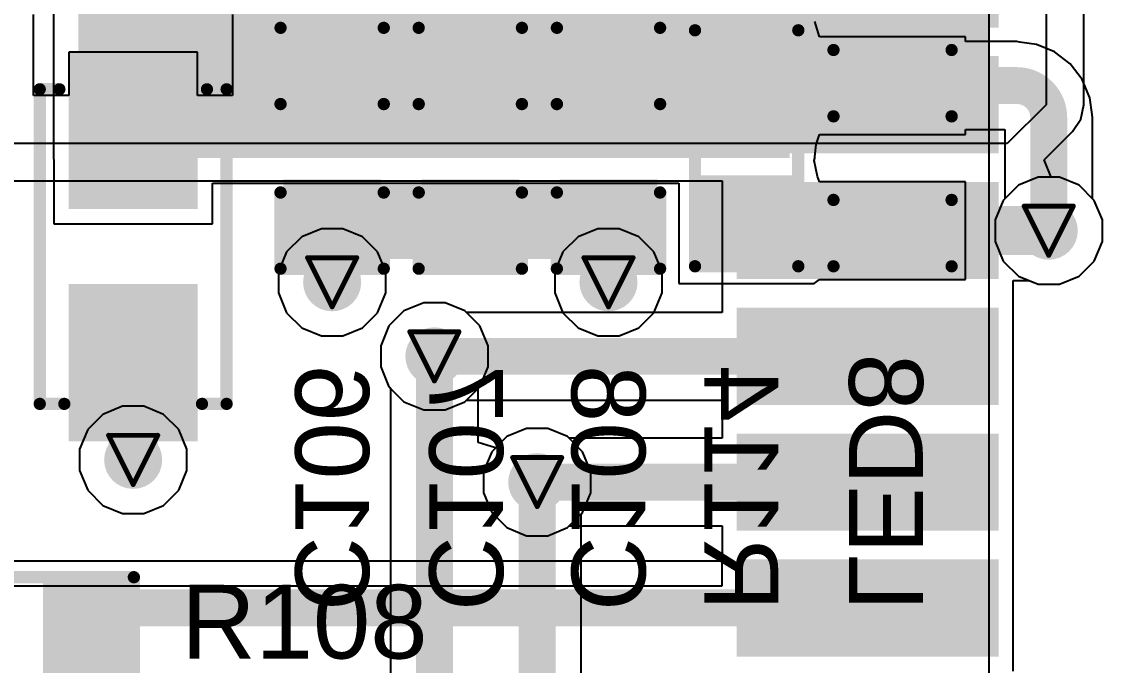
# Model space of a CAD drawing. Header units: inches. Extents: x 0 to 5359, y 0 to 5098.
# Drawn here: x 60.51 to 71.67, y 92.26 to 98.91 of the extents above; entities that cross this region are included whole.
import ezdxf

# ---------------------------------------------------------------- set-up
doc = ezdxf.new("R2010")
doc.units = ezdxf.units.IN
for name, color, linetype in [('Bottom Layer', 5, 'Continuous'), ('Bottom Overlay', 54, 'Continuous'), ('Bottom Paste', 16, 'Continuous'), ('Bottom Solder', 6, 'Continuous'), ('Drill Drawing', 1, 'Continuous'), ('Layer 1', 16, 'Continuous'), ('Layer 2', 76, 'Continuous'), ('Top Layer', 1, 'Continuous'), ('Top Overlay', 2, 'Continuous'), ('Top Paste', 8, 'Continuous'), ('Top Solder', 216, 'Continuous'), ('Via Holes', 16, 'Continuous')]:
    doc.layers.add(name, color=color, linetype=linetype)
doc.styles.add('Arial', font='', dxfattribs={"height": 0.2})
doc.styles.get('Arial').set_extended_font_data('Arial')

# ---------------------------------------------------------------- blocks, each defined once
blk = doc.blocks.new('R___0603_44')
at = {"layer": 'Top Layer'}
for points in [[(-0.381, 0.4445), (-0.381, -0.4445), (-1.143, -0.4445), (-1.143, 0.4445)], [(1.143, 0.4445), (1.143, -0.4445), (0.381, -0.4445), (0.381, 0.4445)]]:
    blk.add_hatch(color=1, dxfattribs=at).paths.add_polyline_path(points)
at = {"layer": 'Top Paste'}
for points in [[(-0.381, 0.4445), (-0.381, -0.4445), (-1.143, -0.4445), (-1.143, 0.4445)], [(1.143, 0.4445), (1.143, -0.4445), (0.381, -0.4445), (0.381, 0.4445)]]:
    blk.add_hatch(color=8, dxfattribs=at).paths.add_polyline_path(points)
at = {"layer": 'Top Solder'}
for points in [[(-0.2794, 0.5461), (-0.2794, -0.5461), (-1.2446, -0.5461), (-1.2446, 0.5461)], [(1.2446, 0.5461), (1.2446, -0.5461), (0.2794, -0.5461), (0.2794, 0.5461)]]:
    blk.add_hatch(color=216, dxfattribs=at).paths.add_polyline_path(points)
at = {"layer": 'Top Overlay'}
for points in [[(1.2192, 0.5334, 0.127, 0.127, 0), (-1.2192, 0.5334, 0.127, 0.127, 0)], [(-1.2192, 0.5334, 0.127, 0.127, 0), (-1.2192, -0.5334, 0.127, 0.127, 0)], [(1.2192, 0.5334, 0.127, 0.127, 0), (1.2192, -0.5334, 0.127, 0.127, 0)], [(1.2192, -0.5334, 0.127, 0.127, 0), (-1.2192, -0.5334, 0.127, 0.127, 0)]]:
    blk.add_lwpolyline(points, format="xyseb", dxfattribs=at)
for points in [[(-1.25095, 0.5334, 0.0635, 0.0635, 1), (-1.18745, 0.5334, 0.0635, 0.0635, 1)], [(-1.25095, 0.5334, 0.0635, 0.0635, 1), (-1.18745, 0.5334, 0.0635, 0.0635, 1)], [(1.18745, 0.5334, 0.0635, 0.0635, 1), (1.25095, 0.5334, 0.0635, 0.0635, 1)], [(1.18745, 0.5334, 0.0635, 0.0635, 1), (1.25095, 0.5334, 0.0635, 0.0635, 1)], [(-1.25095, -0.5334, 0.0635, 0.0635, 1), (-1.18745, -0.5334, 0.0635, 0.0635, 1)], [(-1.25095, -0.5334, 0.0635, 0.0635, 1), (-1.18745, -0.5334, 0.0635, 0.0635, 1)], [(1.18745, -0.5334, 0.0635, 0.0635, 1), (1.25095, -0.5334, 0.0635, 0.0635, 1)], [(1.18745, -0.5334, 0.0635, 0.0635, 1), (1.25095, -0.5334, 0.0635, 0.0635, 1)]]:
    blk.add_lwpolyline(points, format="xyseb", close=True, dxfattribs=at)
blk = doc.blocks.new('EC21EFA_512_STD_54')
at = {"layer": 'Top Layer'}
for points in [[(0.45, 15.5), (1.25, 15.5), (1.25, 13), (0.45, 13)], [(1.75, 15.5), (2.55, 15.5), (2.55, 13), (1.75, 13)], [(3.05, 15.5), (3.85, 15.5), (3.85, 13), (3.05, 13)], [(4.35, 15.5), (5.15, 15.5), (5.15, 13), (4.35, 13)], [(5.65, 15.5), (6.45, 15.5), (6.45, 13), (5.65, 13)]]:
    blk.add_hatch(color=1, dxfattribs=at).paths.add_polyline_path(points)
at = {"layer": 'Top Paste'}
for points in [[(0.45, 15.5), (1.25, 15.5), (1.25, 13), (0.45, 13)], [(1.75, 15.5), (2.55, 15.5), (2.55, 13), (1.75, 13)], [(3.05, 15.5), (3.85, 15.5), (3.85, 13), (3.05, 13)], [(4.35, 15.5), (5.15, 15.5), (5.15, 13), (4.35, 13)], [(5.65, 15.5), (6.45, 15.5), (6.45, 13), (5.65, 13)]]:
    blk.add_hatch(color=8, dxfattribs=at).paths.add_polyline_path(points)
at = {"layer": 'Top Solder'}
for points in [[(0.348, 15.602), (1.352, 15.602), (1.352, 12.898), (0.348, 12.898)], [(1.648, 15.602), (2.652, 15.602), (2.652, 12.898), (1.648, 12.898)], [(2.948, 15.602), (3.952, 15.602), (3.952, 12.898), (2.948, 12.898)], [(4.248, 15.602), (5.252, 15.602), (5.252, 12.898), (4.248, 12.898)], [(5.548, 15.602), (6.552, 15.602), (6.552, 12.898), (5.548, 12.898)], [(6.848, 15.602), (7.852, 15.602), (7.852, 12.898), (6.848, 12.898)]]:
    blk.add_hatch(color=216, dxfattribs=at).paths.add_polyline_path(points)
blk = doc.blocks.new('R___0603_B_90')
at = {"layer": 'Bottom Layer'}
for points in [[(-1.143, -0.4445), (-1.143, 0.4445), (-0.381, 0.4445), (-0.381, -0.4445)], [(0.381, -0.4445), (0.381, 0.4445), (1.143, 0.4445), (1.143, -0.4445)]]:
    blk.add_hatch(color=5, dxfattribs=at).paths.add_polyline_path(points)
at = {"layer": 'Bottom Paste'}
for points in [[(-1.143, -0.4445), (-1.143, 0.4445), (-0.381, 0.4445), (-0.381, -0.4445)], [(0.381, -0.4445), (0.381, 0.4445), (1.143, 0.4445), (1.143, -0.4445)]]:
    blk.add_hatch(color=16, dxfattribs=at).paths.add_polyline_path(points)
at = {"layer": 'Bottom Solder'}
for points in [[(-1.2446, -0.5461), (-1.2446, 0.5461), (-0.2794, 0.5461), (-0.2794, -0.5461)], [(0.2794, -0.5461), (0.2794, 0.5461), (1.2446, 0.5461), (1.2446, -0.5461)]]:
    blk.add_hatch(color=6, dxfattribs=at).paths.add_polyline_path(points)
at = {"layer": 'Bottom Overlay'}
for points in [[(-1.2192, 0.5334, 0.127, 0.127, 0), (1.2192, 0.5334, 0.127, 0.127, 0)], [(-1.2192, 0.5334, 0.127, 0.127, 0), (-1.2192, -0.5334, 0.127, 0.127, 0)], [(1.2192, 0.5334, 0.127, 0.127, 0), (1.2192, -0.5334, 0.127, 0.127, 0)], [(-1.2192, -0.5334, 0.127, 0.127, 0), (1.2192, -0.5334, 0.127, 0.127, 0)]]:
    blk.add_lwpolyline(points, format="xyseb", dxfattribs=at)
for points in [[(-1.25095, 0.5334, 0.0635, 0.0635, 1), (-1.18745, 0.5334, 0.0635, 0.0635, 1)], [(-1.25095, 0.5334, 0.0635, 0.0635, 1), (-1.18745, 0.5334, 0.0635, 0.0635, 1)], [(1.18745, 0.5334, 0.0635, 0.0635, 1), (1.25095, 0.5334, 0.0635, 0.0635, 1)], [(1.18745, 0.5334, 0.0635, 0.0635, 1), (1.25095, 0.5334, 0.0635, 0.0635, 1)], [(-1.25095, -0.5334, 0.0635, 0.0635, 1), (-1.18745, -0.5334, 0.0635, 0.0635, 1)], [(-1.25095, -0.5334, 0.0635, 0.0635, 1), (-1.18745, -0.5334, 0.0635, 0.0635, 1)], [(1.18745, -0.5334, 0.0635, 0.0635, 1), (1.25095, -0.5334, 0.0635, 0.0635, 1)], [(1.18745, -0.5334, 0.0635, 0.0635, 1), (1.25095, -0.5334, 0.0635, 0.0635, 1)]]:
    blk.add_lwpolyline(points, format="xyseb", close=True, dxfattribs=at)
blk = doc.blocks.new('LED_0603_B_209')
at = {"layer": 'Bottom Layer'}
for points in [[(-1, 0.5), (-0.5, 0.5), (-0.5, -0.5), (-1, -0.5)], [(0.5, 0.5), (1, 0.5), (1, -0.5), (0.5, -0.5)]]:
    blk.add_hatch(color=5, dxfattribs=at).paths.add_polyline_path(points)
at = {"layer": 'Bottom Overlay'}
blk.add_hatch(color=54, dxfattribs=at).paths.add_polyline_path([(1.117, -0.66), (1.752, -0.66), (1.752, 0.66), (1.117, 0.66)])
at = {"layer": 'Bottom Paste'}
for points in [[(-1, 0.5), (-0.5, 0.5), (-0.5, -0.5), (-1, -0.5)], [(0.5, 0.5), (1, 0.5), (1, -0.5), (0.5, -0.5)]]:
    blk.add_hatch(color=16, dxfattribs=at).paths.add_polyline_path(points)
at = {"layer": 'Bottom Solder'}
for points in [[(-1.102, 0.602), (-0.398, 0.602), (-0.398, -0.602), (-1.102, -0.602)], [(0.398, 0.602), (1.102, 0.602), (1.102, -0.602), (0.398, -0.602)]]:
    blk.add_hatch(color=6, dxfattribs=at).paths.add_polyline_path(points)
at = {"layer": 'Bottom Overlay'}
for points in [[(-1.118, 0.61, 0.127, 0.127, 0), (-1.118, -0.61, 0.127, 0.127, 0)], [(-1.118, 0.61, 0.127, 0.127, 0), (-0.432, 0.61, 0.127, 0.127, 0)], [(0.432, 0.61, 0.127, 0.127, 0), (1.118, 0.61, 0.127, 0.127, 0)], [(1.118, 0.61, 0.127, 0.127, 0), (1.118, -0.61, 0.127, 0.127, 0)], [(-0.432, -0.61, 0.127, 0.127, 0), (-1.118, -0.61, 0.127, 0.127, 0)], [(0.432, -0.61, 0.127, 0.127, 0), (1.118, -0.61, 0.127, 0.127, 0)]]:
    blk.add_lwpolyline(points, format="xyseb", dxfattribs=at)
for points in [[(-1.149, 0.61, 0.0635, 0.0635, 1), (-1.086, 0.61, 0.0635, 0.0635, 1)], [(-1.149, 0.61, 0.0635, 0.0635, 1), (-1.086, 0.61, 0.0635, 0.0635, 1)], [(-0.464, 0.61, 0.0635, 0.0635, 1), (-0.4, 0.61, 0.0635, 0.0635, 1)], [(0.4, 0.61, 0.0635, 0.0635, 1), (0.464, 0.61, 0.0635, 0.0635, 1)], [(1.086, 0.61, 0.0635, 0.0635, 1), (1.149, 0.61, 0.0635, 0.0635, 1)], [(1.086, 0.61, 0.0635, 0.0635, 1), (1.149, 0.61, 0.0635, 0.0635, 1)], [(-1.149, -0.61, 0.0635, 0.0635, 1), (-1.086, -0.61, 0.0635, 0.0635, 1)], [(-1.149, -0.61, 0.0635, 0.0635, 1), (-1.086, -0.61, 0.0635, 0.0635, 1)], [(-0.464, -0.61, 0.0635, 0.0635, 1), (-0.4, -0.61, 0.0635, 0.0635, 1)], [(0.4, -0.61, 0.0635, 0.0635, 1), (0.464, -0.61, 0.0635, 0.0635, 1)], [(1.086, -0.61, 0.0635, 0.0635, 1), (1.149, -0.61, 0.0635, 0.0635, 1)], [(1.086, -0.61, 0.0635, 0.0635, 1), (1.149, -0.61, 0.0635, 0.0635, 1)]]:
    blk.add_lwpolyline(points, format="xyseb", close=True, dxfattribs=at)
blk = doc.blocks.new('C___0603_B_282')
at = {"layer": 'Bottom Layer'}
for points in [[(-1.143, -0.445), (-1.143, 0.445), (-0.381, 0.445), (-0.381, -0.445)], [(0.381, -0.445), (0.381, 0.445), (1.143, 0.445), (1.143, -0.445)]]:
    blk.add_hatch(color=5, dxfattribs=at).paths.add_polyline_path(points)
at = {"layer": 'Bottom Paste'}
for points in [[(-1.143, -0.445), (-1.143, 0.445), (-0.381, 0.445), (-0.381, -0.445)], [(0.381, -0.445), (0.381, 0.445), (1.143, 0.445), (1.143, -0.445)]]:
    blk.add_hatch(color=16, dxfattribs=at).paths.add_polyline_path(points)
at = {"layer": 'Bottom Solder'}
for points in [[(-1.203, -0.504), (-1.203, 0.504), (-0.321, 0.504), (-0.321, -0.504)], [(0.321, -0.504), (0.321, 0.504), (1.203, 0.504), (1.203, -0.504)]]:
    blk.add_hatch(color=6, dxfattribs=at).paths.add_polyline_path(points)
at = {"layer": 'Bottom Overlay'}
for points in [[(-1.245, 0.533, 0.127, 0.127, 0), (-1.245, -0.533, 0.127, 0.127, 0)], [(-1.245, 0.533, 0.127, 0.127, 0), (-0.457, 0.533, 0.127, 0.127, 0)], [(0.457, 0.533, 0.127, 0.127, 0), (1.245, 0.533, 0.127, 0.127, 0)], [(1.245, 0.533, 0.127, 0.127, 0), (1.245, -0.533, 0.127, 0.127, 0)], [(-1.245, -0.533, 0.127, 0.127, 0), (-0.457, -0.533, 0.127, 0.127, 0)], [(0.457, -0.533, 0.127, 0.127, 0), (1.245, -0.533, 0.127, 0.127, 0)]]:
    blk.add_lwpolyline(points, format="xyseb", dxfattribs=at)
for points in [[(-1.276, 0.533, 0.0635, 0.0635, 1), (-1.213, 0.533, 0.0635, 0.0635, 1)], [(-1.276, 0.533, 0.0635, 0.0635, 1), (-1.213, 0.533, 0.0635, 0.0635, 1)], [(-0.489, 0.533, 0.0635, 0.0635, 1), (-0.425, 0.533, 0.0635, 0.0635, 1)], [(0.425, 0.533, 0.0635, 0.0635, 1), (0.489, 0.533, 0.0635, 0.0635, 1)], [(1.213, 0.533, 0.0635, 0.0635, 1), (1.276, 0.533, 0.0635, 0.0635, 1)], [(1.213, 0.533, 0.0635, 0.0635, 1), (1.276, 0.533, 0.0635, 0.0635, 1)], [(-1.276, -0.533, 0.0635, 0.0635, 1), (-1.213, -0.533, 0.0635, 0.0635, 1)], [(-1.276, -0.533, 0.0635, 0.0635, 1), (-1.213, -0.533, 0.0635, 0.0635, 1)], [(-0.489, -0.533, 0.0635, 0.0635, 1), (-0.425, -0.533, 0.0635, 0.0635, 1)], [(0.425, -0.533, 0.0635, 0.0635, 1), (0.489, -0.533, 0.0635, 0.0635, 1)], [(1.213, -0.533, 0.0635, 0.0635, 1), (1.276, -0.533, 0.0635, 0.0635, 1)], [(1.213, -0.533, 0.0635, 0.0635, 1), (1.276, -0.533, 0.0635, 0.0635, 1)]]:
    blk.add_lwpolyline(points, format="xyseb", close=True, dxfattribs=at)
blk = doc.blocks.new('C___0603_B_283')
at = {"layer": 'Bottom Layer'}
for points in [[(-1.143, -0.445), (-1.143, 0.445), (-0.381, 0.445), (-0.381, -0.445)], [(0.381, -0.445), (0.381, 0.445), (1.143, 0.445), (1.143, -0.445)]]:
    blk.add_hatch(color=5, dxfattribs=at).paths.add_polyline_path(points)
at = {"layer": 'Bottom Paste'}
for points in [[(-1.143, -0.445), (-1.143, 0.445), (-0.381, 0.445), (-0.381, -0.445)], [(0.381, -0.445), (0.381, 0.445), (1.143, 0.445), (1.143, -0.445)]]:
    blk.add_hatch(color=16, dxfattribs=at).paths.add_polyline_path(points)
at = {"layer": 'Bottom Solder'}
for points in [[(-1.203, -0.504), (-1.203, 0.504), (-0.321, 0.504), (-0.321, -0.504)], [(0.321, -0.504), (0.321, 0.504), (1.203, 0.504), (1.203, -0.504)]]:
    blk.add_hatch(color=6, dxfattribs=at).paths.add_polyline_path(points)
at = {"layer": 'Bottom Overlay'}
for points in [[(-1.245, 0.533, 0.127, 0.127, 0), (-1.245, -0.533, 0.127, 0.127, 0)], [(-1.245, 0.533, 0.127, 0.127, 0), (-0.457, 0.533, 0.127, 0.127, 0)], [(0.457, 0.533, 0.127, 0.127, 0), (1.245, 0.533, 0.127, 0.127, 0)], [(1.245, 0.533, 0.127, 0.127, 0), (1.245, -0.533, 0.127, 0.127, 0)], [(-1.245, -0.533, 0.127, 0.127, 0), (-0.457, -0.533, 0.127, 0.127, 0)], [(0.457, -0.533, 0.127, 0.127, 0), (1.245, -0.533, 0.127, 0.127, 0)]]:
    blk.add_lwpolyline(points, format="xyseb", dxfattribs=at)
for points in [[(-1.276, 0.533, 0.0635, 0.0635, 1), (-1.213, 0.533, 0.0635, 0.0635, 1)], [(-1.276, 0.533, 0.0635, 0.0635, 1), (-1.213, 0.533, 0.0635, 0.0635, 1)], [(-0.489, 0.533, 0.0635, 0.0635, 1), (-0.425, 0.533, 0.0635, 0.0635, 1)], [(0.425, 0.533, 0.0635, 0.0635, 1), (0.489, 0.533, 0.0635, 0.0635, 1)], [(1.213, 0.533, 0.0635, 0.0635, 1), (1.276, 0.533, 0.0635, 0.0635, 1)], [(1.213, 0.533, 0.0635, 0.0635, 1), (1.276, 0.533, 0.0635, 0.0635, 1)], [(-1.276, -0.533, 0.0635, 0.0635, 1), (-1.213, -0.533, 0.0635, 0.0635, 1)], [(-1.276, -0.533, 0.0635, 0.0635, 1), (-1.213, -0.533, 0.0635, 0.0635, 1)], [(-0.489, -0.533, 0.0635, 0.0635, 1), (-0.425, -0.533, 0.0635, 0.0635, 1)], [(0.425, -0.533, 0.0635, 0.0635, 1), (0.489, -0.533, 0.0635, 0.0635, 1)], [(1.213, -0.533, 0.0635, 0.0635, 1), (1.276, -0.533, 0.0635, 0.0635, 1)], [(1.213, -0.533, 0.0635, 0.0635, 1), (1.276, -0.533, 0.0635, 0.0635, 1)]]:
    blk.add_lwpolyline(points, format="xyseb", close=True, dxfattribs=at)
blk = doc.blocks.new('C___0603_B_284')
at = {"layer": 'Bottom Layer'}
for points in [[(-1.143, -0.445), (-1.143, 0.445), (-0.381, 0.445), (-0.381, -0.445)], [(0.381, -0.445), (0.381, 0.445), (1.143, 0.445), (1.143, -0.445)]]:
    blk.add_hatch(color=5, dxfattribs=at).paths.add_polyline_path(points)
at = {"layer": 'Bottom Paste'}
for points in [[(-1.143, -0.445), (-1.143, 0.445), (-0.381, 0.445), (-0.381, -0.445)], [(0.381, -0.445), (0.381, 0.445), (1.143, 0.445), (1.143, -0.445)]]:
    blk.add_hatch(color=16, dxfattribs=at).paths.add_polyline_path(points)
at = {"layer": 'Bottom Solder'}
for points in [[(-1.203, -0.504), (-1.203, 0.504), (-0.321, 0.504), (-0.321, -0.504)], [(0.321, -0.504), (0.321, 0.504), (1.203, 0.504), (1.203, -0.504)]]:
    blk.add_hatch(color=6, dxfattribs=at).paths.add_polyline_path(points)
at = {"layer": 'Bottom Overlay'}
for points in [[(-1.245, 0.533, 0.127, 0.127, 0), (-1.245, -0.533, 0.127, 0.127, 0)], [(-1.245, 0.533, 0.127, 0.127, 0), (-0.457, 0.533, 0.127, 0.127, 0)], [(0.457, 0.533, 0.127, 0.127, 0), (1.245, 0.533, 0.127, 0.127, 0)], [(1.245, 0.533, 0.127, 0.127, 0), (1.245, -0.533, 0.127, 0.127, 0)], [(-1.245, -0.533, 0.127, 0.127, 0), (-0.457, -0.533, 0.127, 0.127, 0)], [(0.457, -0.533, 0.127, 0.127, 0), (1.245, -0.533, 0.127, 0.127, 0)]]:
    blk.add_lwpolyline(points, format="xyseb", dxfattribs=at)
for points in [[(-1.276, 0.533, 0.0635, 0.0635, 1), (-1.213, 0.533, 0.0635, 0.0635, 1)], [(-1.276, 0.533, 0.0635, 0.0635, 1), (-1.213, 0.533, 0.0635, 0.0635, 1)], [(-0.489, 0.533, 0.0635, 0.0635, 1), (-0.425, 0.533, 0.0635, 0.0635, 1)], [(0.425, 0.533, 0.0635, 0.0635, 1), (0.489, 0.533, 0.0635, 0.0635, 1)], [(1.213, 0.533, 0.0635, 0.0635, 1), (1.276, 0.533, 0.0635, 0.0635, 1)], [(1.213, 0.533, 0.0635, 0.0635, 1), (1.276, 0.533, 0.0635, 0.0635, 1)], [(-1.276, -0.533, 0.0635, 0.0635, 1), (-1.213, -0.533, 0.0635, 0.0635, 1)], [(-1.276, -0.533, 0.0635, 0.0635, 1), (-1.213, -0.533, 0.0635, 0.0635, 1)], [(-0.489, -0.533, 0.0635, 0.0635, 1), (-0.425, -0.533, 0.0635, 0.0635, 1)], [(0.425, -0.533, 0.0635, 0.0635, 1), (0.489, -0.533, 0.0635, 0.0635, 1)], [(1.213, -0.533, 0.0635, 0.0635, 1), (1.276, -0.533, 0.0635, 0.0635, 1)], [(1.213, -0.533, 0.0635, 0.0635, 1), (1.276, -0.533, 0.0635, 0.0635, 1)]]:
    blk.add_lwpolyline(points, format="xyseb", close=True, dxfattribs=at)
blk = doc.blocks.new('C____A_B_285')
at = {"layer": 'Bottom Layer'}
for points in [[(-1.91, 0.565), (-0.49, 0.565), (-0.49, -0.565), (-1.91, -0.565)], [(0.49, 0.565), (1.91, 0.565), (1.91, -0.565), (0.49, -0.565)]]:
    blk.add_hatch(color=5, dxfattribs=at).paths.add_polyline_path(points)
at = {"layer": 'Bottom Paste'}
for points in [[(-1.91, 0.565), (-0.49, 0.565), (-0.49, -0.565), (-1.91, -0.565)], [(0.49, 0.565), (1.91, 0.565), (1.91, -0.565), (0.49, -0.565)]]:
    blk.add_hatch(color=16, dxfattribs=at).paths.add_polyline_path(points)
at = {"layer": 'Bottom Solder'}
for points in [[(-2.012, 0.667), (-0.388, 0.667), (-0.388, -0.667), (-2.012, -0.667)], [(0.388, 0.667), (2.012, 0.667), (2.012, -0.667), (0.388, -0.667)]]:
    blk.add_hatch(color=6, dxfattribs=at).paths.add_polyline_path(points)
at = {"layer": 'Bottom Overlay'}
for points in [[(1.626, 0.965, 0.127, 0.127, 0), (-1.626, 0.965, 0.127, 0.127, 0)], [(-1.626, 0.762, 0.127, 0.127, 0), (-1.626, 0.965, 0.127, 0.127, 0)], [(1.626, 0.711, 0.127, 0.127, 0), (1.626, 0.965, 0.127, 0.127, 0)], [(1.626, -0.965, 0.127, 0.127, 0), (1.626, -0.711, 0.127, 0.127, 0)], [(-1.626, -0.965, 0.127, 0.127, 0), (-1.626, -0.762, 0.127, 0.127, 0)], [(1.626, -0.965, 0.127, 0.127, 0), (-1.626, -0.965, 0.127, 0.127, 0)]]:
    blk.add_lwpolyline(points, format="xyseb", dxfattribs=at)
for points in [[(-1.657, 0.965, 0.0635, 0.0635, 1), (-1.594, 0.965, 0.0635, 0.0635, 1)], [(-1.657, 0.965, 0.0635, 0.0635, 1), (-1.594, 0.965, 0.0635, 0.0635, 1)], [(1.594, 0.965, 0.0635, 0.0635, 1), (1.657, 0.965, 0.0635, 0.0635, 1)], [(1.594, 0.965, 0.0635, 0.0635, 1), (1.657, 0.965, 0.0635, 0.0635, 1)], [(-1.657, 0.762, 0.0635, 0.0635, 1), (-1.594, 0.762, 0.0635, 0.0635, 1)], [(1.594, 0.711, 0.0635, 0.0635, 1), (1.657, 0.711, 0.0635, 0.0635, 1)], [(1.594, -0.711, 0.0635, 0.0635, 1), (1.657, -0.711, 0.0635, 0.0635, 1)], [(-1.657, -0.762, 0.0635, 0.0635, 1), (-1.594, -0.762, 0.0635, 0.0635, 1)], [(-1.657, -0.965, 0.0635, 0.0635, 1), (-1.594, -0.965, 0.0635, 0.0635, 1)], [(-1.657, -0.965, 0.0635, 0.0635, 1), (-1.594, -0.965, 0.0635, 0.0635, 1)], [(1.594, -0.965, 0.0635, 0.0635, 1), (1.657, -0.965, 0.0635, 0.0635, 1)], [(1.594, -0.965, 0.0635, 0.0635, 1), (1.657, -0.965, 0.0635, 0.0635, 1)]]:
    blk.add_lwpolyline(points, format="xyseb", close=True, dxfattribs=at)

msp = doc.modelspace()

# ---------------------------------------------------------------- hatches: boundary and pattern name
at = {"layer": 'Bottom Layer'}
for points in [[(61.099, 97.498), (68.444, 97.498), (68.444, 102.6), (61.099, 102.6)], [(63.274, 96.457), (67.017, 96.457), (67.017, 97.219), (63.274, 97.219)]]:
    msp.add_hatch(color=5, dxfattribs=at).paths.add_polyline_path(points)
h = msp.add_hatch(color=5, dxfattribs=at)
edge = h.paths.add_edge_path()
edge.add_arc((71.12, 96.748), 0.3, 0, 360)
h = msp.add_hatch(color=5, dxfattribs=at)
edge = h.paths.add_edge_path()
edge.add_arc((63.719, 96.215), 0.3, 0, 360)
h = msp.add_hatch(color=5, dxfattribs=at)
edge = h.paths.add_edge_path()
edge.add_arc((66.573, 96.215), 0.3, 0, 360)
h = msp.add_hatch(color=5, dxfattribs=at)
edge = h.paths.add_edge_path()
edge.add_arc((64.775, 95.45), 0.3, 0, 360)
h = msp.add_hatch(color=5, dxfattribs=at)
edge = h.paths.add_edge_path()
edge.add_arc((61.664, 94.38), 0.3, 0, 360)
h = msp.add_hatch(color=5, dxfattribs=at)
edge = h.paths.add_edge_path()
edge.add_arc((65.837, 94.15), 0.3, 0, 360)
at = {"layer": 'Layer 1'}
h = msp.add_hatch(color=16, dxfattribs=at)
edge = h.paths.add_edge_path()
edge.add_arc((71.12, 96.748), 0.3, 0, 360)
h = msp.add_hatch(color=16, dxfattribs=at)
edge = h.paths.add_edge_path()
edge.add_arc((63.719, 96.215), 0.3, 0, 360)
h = msp.add_hatch(color=16, dxfattribs=at)
edge = h.paths.add_edge_path()
edge.add_arc((66.573, 96.215), 0.3, 0, 360)
h = msp.add_hatch(color=16, dxfattribs=at)
edge = h.paths.add_edge_path()
edge.add_arc((64.775, 95.45), 0.3, 0, 360)
h = msp.add_hatch(color=16, dxfattribs=at)
edge = h.paths.add_edge_path()
edge.add_arc((61.664, 94.38), 0.3, 0, 360)
h = msp.add_hatch(color=16, dxfattribs=at)
edge = h.paths.add_edge_path()
edge.add_arc((65.837, 94.15), 0.3, 0, 360)
at = {"layer": 'Layer 2'}
h = msp.add_hatch(color=76, dxfattribs=at)
edge = h.paths.add_edge_path()
edge.add_arc((71.12, 96.748), 0.3, 0, 360)
h = msp.add_hatch(color=76, dxfattribs=at)
edge = h.paths.add_edge_path()
edge.add_arc((63.719, 96.215), 0.3, 0, 360)
h = msp.add_hatch(color=76, dxfattribs=at)
edge = h.paths.add_edge_path()
edge.add_arc((66.573, 96.215), 0.3, 0, 360)
h = msp.add_hatch(color=76, dxfattribs=at)
edge = h.paths.add_edge_path()
edge.add_arc((64.775, 95.45), 0.3, 0, 360)
h = msp.add_hatch(color=76, dxfattribs=at)
edge = h.paths.add_edge_path()
edge.add_arc((61.664, 94.38), 0.3, 0, 360)
h = msp.add_hatch(color=76, dxfattribs=at)
edge = h.paths.add_edge_path()
edge.add_arc((65.837, 94.15), 0.3, 0, 360)
at = {"layer": 'Top Layer'}
msp.add_hatch(color=1, dxfattribs=at).paths.add_polyline_path([(68, 97.65), (70.5, 97.65), (70.5, 102.35), (68, 102.35)])
h = msp.add_hatch(color=1, dxfattribs=at)
edge = h.paths.add_edge_path()
edge.add_arc((71.12, 96.748), 0.3, 0, 360)
h = msp.add_hatch(color=1, dxfattribs=at)
edge = h.paths.add_edge_path()
edge.add_arc((63.719, 96.215), 0.3, 0, 360)
h = msp.add_hatch(color=1, dxfattribs=at)
edge = h.paths.add_edge_path()
edge.add_arc((66.573, 96.215), 0.3, 0, 360)
h = msp.add_hatch(color=1, dxfattribs=at)
edge = h.paths.add_edge_path()
edge.add_arc((64.775, 95.45), 0.3, 0, 360)
h = msp.add_hatch(color=1, dxfattribs=at)
edge = h.paths.add_edge_path()
edge.add_arc((61.664, 94.38), 0.3, 0, 360)
h = msp.add_hatch(color=1, dxfattribs=at)
edge = h.paths.add_edge_path()
edge.add_arc((65.837, 94.15), 0.3, 0, 360)
at = {"layer": 'Via Holes'}
h = msp.add_hatch(color=7, dxfattribs=at)
edge = h.paths.add_edge_path()
edge.add_arc((71.12, 96.748), 0.15, 0, 360)
h = msp.add_hatch(color=7, dxfattribs=at)
edge = h.paths.add_edge_path()
edge.add_arc((63.719, 96.215), 0.15, 0, 360)
h = msp.add_hatch(color=7, dxfattribs=at)
edge = h.paths.add_edge_path()
edge.add_arc((66.573, 96.215), 0.15, 0, 360)
h = msp.add_hatch(color=7, dxfattribs=at)
edge = h.paths.add_edge_path()
edge.add_arc((64.775, 95.45), 0.15, 0, 360)
h = msp.add_hatch(color=7, dxfattribs=at)
edge = h.paths.add_edge_path()
edge.add_arc((61.664, 94.38), 0.15, 0, 360)
h = msp.add_hatch(color=7, dxfattribs=at)
edge = h.paths.add_edge_path()
edge.add_arc((65.837, 94.15), 0.15, 0, 360)

# ---------------------------------------------------------------- linework, layer by layer
at = {"layer": 'Bottom Layer'}
for p, q in [((60.84, 102.6), (60.84, 97.498)), ((68.753, 98.752), (68.703, 98.91)), ((68.881, 98.752), (68.753, 98.752)), ((70.261, 98.752), (68.881, 98.752)), ((70.261, 98.702), (70.261, 98.752)), ((70.789, 98.702), (70.261, 98.702)), ((70.819, 98.696), (70.789, 98.702)), ((70.992, 98.673), (70.819, 98.696)), ((71.18, 98.595), (70.992, 98.673)), ((71.342, 98.471), (71.18, 98.595)), ((71.466, 98.309), (71.342, 98.471)), ((71.545, 98.12), (71.466, 98.309)), ((71.567, 97.948), (71.545, 98.12)), ((71.573, 97.918), (71.567, 97.948)), ((71.573, 97.079), (71.573, 97.918)), ((70.261, 97.744), (70.261, 97.795)), ((70.261, 97.795), (70.667, 97.795)), ((70.667, 97.795), (70.667, 97.079)), ((68.719, 97.638), (68.753, 97.744)), ((68.753, 97.744), (68.881, 97.744)), ((68.881, 97.744), (70.261, 97.744)), ((68.703, 97.512), (68.719, 97.638)), ((60.84, 97.498), (60.845, 97.473)), ((60.845, 97.473), (60.845, 96.82)), ((68.698, 97.473), (68.703, 97.498)), ((68.733, 97.309), (68.698, 97.473)), ((68.703, 97.498), (68.703, 97.512)), ((62.483, 96.82), (62.483, 97.239)), ((62.483, 97.239), (67.301, 97.239)), ((67.301, 97.239), (67.301, 96.203)), ((68.753, 97.252), (68.733, 97.309)), ((70.261, 97.252), (68.753, 97.252)), ((70.261, 96.244), (70.261, 97.252)), ((70.65, 97.062), (70.566, 96.859)), ((70.667, 97.079), (70.65, 97.062)), ((71.59, 97.062), (71.573, 97.079)), ((71.674, 96.859), (71.59, 97.062)), ((60.845, 96.82), (62.483, 96.82)), ((70.566, 96.859), (70.566, 96.638)), ((71.674, 96.638), (71.674, 96.859)), ((70.566, 96.638), (70.65, 96.435)), ((71.59, 96.435), (71.674, 96.638)), ((70.65, 96.435), (70.806, 96.279)), ((71.434, 96.279), (71.59, 96.435)), ((68.698, 96.203), (68.753, 96.244)), ((68.753, 96.244), (70.261, 96.244)), ((70.806, 96.279), (71.01, 96.194)), ((71.23, 96.194), (71.434, 96.279)), ((67.301, 96.203), (68.698, 96.203)), ((68.698, 96.203), (68.698, 96.203)), ((71.01, 96.194), (71.23, 96.194)), ((64.665, 96.004), (64.461, 95.92)), ((64.885, 96.004), (64.665, 96.004)), ((65.089, 95.92), (64.885, 96.004)), ((64.461, 95.92), (64.305, 95.764)), ((65.245, 95.764), (65.089, 95.92)), ((64.305, 95.764), (64.221, 95.56)), ((65.329, 95.56), (65.245, 95.764)), ((64.221, 95.56), (64.221, 95.34)), ((65.329, 95.34), (65.329, 95.56)), ((64.221, 95.34), (64.305, 95.136)), ((65.245, 95.136), (65.329, 95.34)), ((64.305, 95.136), (64.322, 95.12)), ((64.322, 95.12), (64.322, 90.055)), ((65.228, 95.12), (65.245, 95.136)), ((65.228, 94.558), (65.228, 95.12)), ((65.727, 94.704), (65.523, 94.62)), ((65.947, 94.704), (65.727, 94.704)), ((66.151, 94.62), (65.947, 94.704)), ((65.406, 94.503), (65.228, 94.558)), ((65.523, 94.62), (65.406, 94.503)), ((66.306, 94.464), (66.151, 94.62)), ((66.391, 94.26), (66.306, 94.464)), ((66.391, 94.04), (66.391, 94.26)), ((66.306, 93.836), (66.391, 94.04)), ((66.29, 93.82), (66.306, 93.836)), ((66.29, 86.558), (66.29, 93.82))]:
    msp.add_line(p, q, dxfattribs=at)
for points in [[(69.507, 98.248, 0.381, 0.381, 0), (70.789, 98.248, 0.381, 0.381, 0)], [(70.789, 98.248, 0.381, 0.381, -0.414214), (71.12, 97.918, 0.381, 0.381, 0)], [(71.12, 96.748, 0.381, 0.381, 0), (71.12, 97.918, 0.381, 0.381, 0)], [(63.719, 96.215, 0.508, 0.508, 0), (63.719, 96.838, 0.508, 0.508, 0)], [(66.573, 96.215, 0.508, 0.508, 0), (66.573, 96.838, 0.508, 0.508, 0)], [(68.09, 96.748, 0.381, 0.381, 0), (69.507, 96.748, 0.381, 0.381, 0)], [(68.09, 96.748, 0.178, 0.178, -0.414214), (68, 96.838, 0.178, 0.178, 0)], [(61.664, 94.38, 0.508, 0.508, 0), (61.664, 95.384, 0.508, 0.508, 0)], [(64.775, 89.725, 0.381, 0.381, 0), (64.775, 95.45, 0.381, 0.381, 0)], [(65.837, 86.167, 0.381, 0.381, 0), (65.837, 94.15, 0.381, 0.381, 0)]]:
    msp.add_lwpolyline(points, format="xyseb", dxfattribs=at)
for points in [[(69.412, 98.248, 0.191, 0.191, 1), (69.602, 98.248, 0.191, 0.191, 1)], [(70.694, 98.248, 0.191, 0.191, 1), (70.884, 98.248, 0.191, 0.191, 1)], [(70.694, 98.248, 0.191, 0.191, 1), (70.884, 98.248, 0.191, 0.191, 1)], [(71.025, 97.918, 0.191, 0.191, 1), (71.215, 97.918, 0.191, 0.191, 1)], [(71.025, 97.918, 0.191, 0.191, 1), (71.215, 97.918, 0.191, 0.191, 1)], [(63.592, 96.838, 0.254, 0.254, 1), (63.846, 96.838, 0.254, 0.254, 1)], [(66.446, 96.838, 0.254, 0.254, 1), (66.7, 96.838, 0.254, 0.254, 1)], [(67.994, 96.748, 0.191, 0.191, 1), (68.185, 96.748, 0.191, 0.191, 1)], [(67.956, 96.838, 0.0889, 0.0889, 1), (68.044, 96.838, 0.0889, 0.0889, 1)], [(69.412, 96.748, 0.191, 0.191, 1), (69.602, 96.748, 0.191, 0.191, 1)], [(71.025, 96.748, 0.191, 0.191, 1), (71.215, 96.748, 0.191, 0.191, 1)], [(68.045, 96.748, 0.0889, 0.0889, 1), (68.134, 96.748, 0.0889, 0.0889, 1)], [(63.592, 96.215, 0.254, 0.254, 1), (63.846, 96.215, 0.254, 0.254, 1)], [(66.446, 96.215, 0.254, 0.254, 1), (66.7, 96.215, 0.254, 0.254, 1)], [(61.537, 95.384, 0.254, 0.254, 1), (61.791, 95.384, 0.254, 0.254, 1)], [(64.68, 95.45, 0.191, 0.191, 1), (64.87, 95.45, 0.191, 0.191, 1)], [(61.537, 94.38, 0.254, 0.254, 1), (61.791, 94.38, 0.254, 0.254, 1)], [(65.742, 94.15, 0.191, 0.191, 1), (65.932, 94.15, 0.191, 0.191, 1)]]:
    msp.add_lwpolyline(points, format="xyseb", close=True, dxfattribs=at)
at = {"layer": 'Bottom Overlay'}
for p, q in [((60.635, 98.145), (60.635, 98.981)), ((62.691, 98.981), (62.691, 98.145)), ((62.328, 98.593), (60.998, 98.593)), ((60.998, 98.593), (60.998, 98.145)), ((62.328, 98.145), (62.328, 98.593)), ((60.998, 98.145), (60.635, 98.145)), ((62.691, 98.145), (62.328, 98.145))]:
    msp.add_line(p, q, dxfattribs=at)
at = {"layer": 'Drill Drawing'}
for points in [[(70.866, 97.002, 0.0508, 0.0508, 0), (71.374, 97.002, 0.0508, 0.0508, 0)], [(70.866, 97.002, 0.0508, 0.0508, 0), (71.12, 96.494, 0.0508, 0.0508, 0)], [(71.12, 96.494, 0.0508, 0.0508, 0), (71.374, 97.002, 0.0508, 0.0508, 0)], [(63.465, 96.469, 0.0508, 0.0508, 0), (63.973, 96.469, 0.0508, 0.0508, 0)], [(63.465, 96.469, 0.0508, 0.0508, 0), (63.719, 95.961, 0.0508, 0.0508, 0)], [(63.719, 95.961, 0.0508, 0.0508, 0), (63.973, 96.469, 0.0508, 0.0508, 0)], [(66.319, 96.469, 0.0508, 0.0508, 0), (66.827, 96.469, 0.0508, 0.0508, 0)], [(66.319, 96.469, 0.0508, 0.0508, 0), (66.573, 95.961, 0.0508, 0.0508, 0)], [(66.573, 95.961, 0.0508, 0.0508, 0), (66.827, 96.469, 0.0508, 0.0508, 0)], [(64.521, 95.704, 0.0508, 0.0508, 0), (65.029, 95.704, 0.0508, 0.0508, 0)], [(64.521, 95.704, 0.0508, 0.0508, 0), (64.775, 95.196, 0.0508, 0.0508, 0)], [(64.775, 95.196, 0.0508, 0.0508, 0), (65.029, 95.704, 0.0508, 0.0508, 0)], [(61.41, 94.634, 0.0508, 0.0508, 0), (61.918, 94.634, 0.0508, 0.0508, 0)], [(61.41, 94.634, 0.0508, 0.0508, 0), (61.664, 94.126, 0.0508, 0.0508, 0)], [(61.664, 94.126, 0.0508, 0.0508, 0), (61.918, 94.634, 0.0508, 0.0508, 0)], [(65.583, 94.404, 0.0508, 0.0508, 0), (66.091, 94.404, 0.0508, 0.0508, 0)], [(65.583, 94.404, 0.0508, 0.0508, 0), (65.837, 93.896, 0.0508, 0.0508, 0)], [(65.837, 93.896, 0.0508, 0.0508, 0), (66.091, 94.404, 0.0508, 0.0508, 0)]]:
    msp.add_lwpolyline(points, format="xyseb", dxfattribs=at)
for points in [[(70.853, 97.002, 0.0254, 0.0254, 1), (70.879, 97.002, 0.0254, 0.0254, 1)], [(70.853, 97.002, 0.0254, 0.0254, 1), (70.879, 97.002, 0.0254, 0.0254, 1)], [(71.361, 97.002, 0.0254, 0.0254, 1), (71.387, 97.002, 0.0254, 0.0254, 1)], [(71.361, 97.002, 0.0254, 0.0254, 1), (71.387, 97.002, 0.0254, 0.0254, 1)], [(63.452, 96.469, 0.0254, 0.0254, 1), (63.478, 96.469, 0.0254, 0.0254, 1)], [(63.452, 96.469, 0.0254, 0.0254, 1), (63.478, 96.469, 0.0254, 0.0254, 1)], [(63.96, 96.469, 0.0254, 0.0254, 1), (63.986, 96.469, 0.0254, 0.0254, 1)], [(63.96, 96.469, 0.0254, 0.0254, 1), (63.986, 96.469, 0.0254, 0.0254, 1)], [(66.306, 96.469, 0.0254, 0.0254, 1), (66.332, 96.469, 0.0254, 0.0254, 1)], [(66.306, 96.469, 0.0254, 0.0254, 1), (66.332, 96.469, 0.0254, 0.0254, 1)], [(66.814, 96.469, 0.0254, 0.0254, 1), (66.84, 96.469, 0.0254, 0.0254, 1)], [(66.814, 96.469, 0.0254, 0.0254, 1), (66.84, 96.469, 0.0254, 0.0254, 1)], [(71.107, 96.494, 0.0254, 0.0254, 1), (71.133, 96.494, 0.0254, 0.0254, 1)], [(71.107, 96.494, 0.0254, 0.0254, 1), (71.133, 96.494, 0.0254, 0.0254, 1)], [(63.706, 95.961, 0.0254, 0.0254, 1), (63.732, 95.961, 0.0254, 0.0254, 1)], [(63.706, 95.961, 0.0254, 0.0254, 1), (63.732, 95.961, 0.0254, 0.0254, 1)], [(66.56, 95.961, 0.0254, 0.0254, 1), (66.586, 95.961, 0.0254, 0.0254, 1)], [(66.56, 95.961, 0.0254, 0.0254, 1), (66.586, 95.961, 0.0254, 0.0254, 1)], [(64.508, 95.704, 0.0254, 0.0254, 1), (64.534, 95.704, 0.0254, 0.0254, 1)], [(64.508, 95.704, 0.0254, 0.0254, 1), (64.534, 95.704, 0.0254, 0.0254, 1)], [(65.016, 95.704, 0.0254, 0.0254, 1), (65.042, 95.704, 0.0254, 0.0254, 1)], [(65.016, 95.704, 0.0254, 0.0254, 1), (65.042, 95.704, 0.0254, 0.0254, 1)], [(64.762, 95.196, 0.0254, 0.0254, 1), (64.788, 95.196, 0.0254, 0.0254, 1)], [(64.762, 95.196, 0.0254, 0.0254, 1), (64.788, 95.196, 0.0254, 0.0254, 1)], [(61.397, 94.634, 0.0254, 0.0254, 1), (61.423, 94.634, 0.0254, 0.0254, 1)], [(61.397, 94.634, 0.0254, 0.0254, 1), (61.423, 94.634, 0.0254, 0.0254, 1)], [(61.905, 94.634, 0.0254, 0.0254, 1), (61.931, 94.634, 0.0254, 0.0254, 1)], [(61.905, 94.634, 0.0254, 0.0254, 1), (61.931, 94.634, 0.0254, 0.0254, 1)], [(65.57, 94.404, 0.0254, 0.0254, 1), (65.596, 94.404, 0.0254, 0.0254, 1)], [(65.57, 94.404, 0.0254, 0.0254, 1), (65.596, 94.404, 0.0254, 0.0254, 1)], [(66.078, 94.404, 0.0254, 0.0254, 1), (66.103, 94.404, 0.0254, 0.0254, 1)], [(66.078, 94.404, 0.0254, 0.0254, 1), (66.103, 94.404, 0.0254, 0.0254, 1)], [(61.651, 94.126, 0.0254, 0.0254, 1), (61.677, 94.126, 0.0254, 0.0254, 1)], [(61.651, 94.126, 0.0254, 0.0254, 1), (61.677, 94.126, 0.0254, 0.0254, 1)], [(65.824, 93.896, 0.0254, 0.0254, 1), (65.849, 93.896, 0.0254, 0.0254, 1)], [(65.824, 93.896, 0.0254, 0.0254, 1), (65.849, 93.896, 0.0254, 0.0254, 1)]]:
    msp.add_lwpolyline(points, format="xyseb", close=True, dxfattribs=at)
at = {"layer": 'Layer 1'}
for p, q in [((71.01, 97.302), (70.806, 97.218)), ((71.23, 97.302), (71.01, 97.302)), ((71.434, 97.218), (71.23, 97.302)), ((70.806, 97.218), (70.65, 97.062)), ((71.59, 97.062), (71.434, 97.218)), ((70.65, 97.062), (70.566, 96.859)), ((71.674, 96.859), (71.59, 97.062)), ((70.566, 96.859), (70.566, 96.638)), ((71.674, 96.638), (71.674, 96.859)), ((70.566, 96.638), (70.65, 96.435)), ((71.59, 96.435), (71.674, 96.638)), ((70.65, 96.435), (70.806, 96.279)), ((71.434, 96.279), (71.59, 96.435)), ((70.806, 96.279), (71.01, 96.194)), ((71.23, 96.194), (71.434, 96.279)), ((71.01, 96.194), (71.23, 96.194)), ((64.665, 96.004), (64.461, 95.92)), ((64.885, 96.004), (64.665, 96.004)), ((65.089, 95.92), (64.885, 96.004)), ((64.461, 95.92), (64.305, 95.764)), ((65.245, 95.764), (65.089, 95.92)), ((64.305, 95.764), (64.221, 95.56)), ((65.329, 95.56), (65.245, 95.764)), ((64.221, 95.56), (64.221, 95.34)), ((65.329, 95.34), (65.329, 95.56)), ((64.221, 95.34), (64.305, 95.136)), ((65.245, 95.136), (65.329, 95.34)), ((64.305, 95.136), (64.461, 94.98)), ((65.089, 94.98), (65.245, 95.136)), ((64.461, 94.98), (64.665, 94.896)), ((64.665, 94.896), (64.885, 94.896)), ((64.885, 94.896), (65.089, 94.98)), ((65.727, 94.704), (65.523, 94.62)), ((65.947, 94.704), (65.727, 94.704)), ((66.151, 94.62), (65.947, 94.704)), ((65.523, 94.62), (65.367, 94.464)), ((66.306, 94.464), (66.151, 94.62)), ((65.367, 94.464), (65.283, 94.26)), ((66.391, 94.26), (66.306, 94.464)), ((65.283, 94.26), (65.283, 94.04)), ((66.391, 94.04), (66.391, 94.26)), ((65.283, 94.04), (65.367, 93.836)), ((66.306, 93.836), (66.391, 94.04)), ((65.367, 93.836), (65.523, 93.68)), ((66.151, 93.68), (66.306, 93.836)), ((65.523, 93.68), (65.727, 93.596)), ((65.947, 93.596), (66.151, 93.68)), ((65.727, 93.596), (65.947, 93.596))]:
    msp.add_line(p, q, dxfattribs=at)
at = {"layer": 'Layer 2'}
for p, q in [((70.5, 99.022), (70.5, 97.851)), ((70.5, 97.851), (70.5, 95.684)), ((63.405, 96.685), (63.249, 96.529)), ((63.609, 96.769), (63.405, 96.685)), ((63.829, 96.769), (63.609, 96.769)), ((64.033, 96.685), (63.829, 96.769)), ((64.189, 96.529), (64.033, 96.685)), ((66.259, 96.685), (66.103, 96.529)), ((66.463, 96.769), (66.259, 96.685)), ((66.683, 96.769), (66.463, 96.769)), ((66.887, 96.685), (66.683, 96.769)), ((67.043, 96.529), (66.887, 96.685)), ((63.249, 96.529), (63.165, 96.325)), ((64.273, 96.325), (64.189, 96.529)), ((66.103, 96.529), (66.019, 96.325)), ((67.127, 96.325), (67.043, 96.529)), ((63.165, 96.325), (63.165, 96.105)), ((64.273, 96.105), (64.273, 96.325)), ((66.019, 96.325), (66.019, 96.105)), ((67.127, 96.105), (67.127, 96.325)), ((63.165, 96.105), (63.249, 95.901)), ((64.189, 95.901), (64.273, 96.105)), ((64.665, 96.004), (64.461, 95.92)), ((64.885, 96.004), (64.665, 96.004)), ((65.089, 95.92), (64.885, 96.004)), ((66.019, 96.105), (66.103, 95.901)), ((67.043, 95.901), (67.127, 96.105)), ((63.249, 95.901), (63.405, 95.745)), ((64.033, 95.745), (64.189, 95.901)), ((64.461, 95.92), (64.305, 95.764)), ((65.245, 95.764), (65.089, 95.92)), ((66.103, 95.901), (66.259, 95.745)), ((66.887, 95.745), (67.043, 95.901)), ((63.405, 95.745), (63.609, 95.661)), ((63.609, 95.661), (63.829, 95.661)), ((63.829, 95.661), (64.033, 95.745)), ((64.305, 95.764), (64.221, 95.56)), ((65.329, 95.56), (65.245, 95.764)), ((66.259, 95.745), (66.463, 95.661)), ((66.463, 95.661), (66.683, 95.661)), ((66.683, 95.661), (66.887, 95.745)), ((70.5, 95.684), (70.5, 94.27)), ((64.221, 95.56), (64.221, 95.34)), ((65.329, 95.34), (65.329, 95.56)), ((64.221, 95.34), (64.305, 95.136)), ((65.245, 95.136), (65.329, 95.34)), ((64.305, 95.136), (64.461, 94.98)), ((65.089, 94.98), (65.245, 95.136)), ((61.554, 94.934), (61.35, 94.85)), ((61.774, 94.934), (61.554, 94.934)), ((61.978, 94.85), (61.774, 94.934)), ((64.461, 94.98), (64.665, 94.896)), ((64.665, 94.896), (64.885, 94.896)), ((64.885, 94.896), (65.089, 94.98)), ((61.35, 94.85), (61.194, 94.694)), ((62.134, 94.694), (61.978, 94.85)), ((61.194, 94.694), (61.11, 94.49)), ((62.218, 94.49), (62.134, 94.694)), ((65.727, 94.704), (65.523, 94.62)), ((65.947, 94.704), (65.727, 94.704)), ((66.151, 94.62), (65.947, 94.704)), ((65.523, 94.62), (65.367, 94.464)), ((66.306, 94.464), (66.151, 94.62)), ((61.11, 94.49), (61.11, 94.27)), ((62.218, 94.27), (62.218, 94.49)), ((65.367, 94.464), (65.283, 94.26)), ((66.391, 94.26), (66.306, 94.464)), ((61.11, 94.27), (61.194, 94.066)), ((62.134, 94.066), (62.218, 94.27)), ((65.283, 94.26), (65.283, 94.04)), ((66.391, 94.04), (66.391, 94.26)), ((70.5, 94.27), (70.5, 93.051)), ((61.194, 94.066), (61.35, 93.91)), ((61.978, 93.91), (62.134, 94.066)), ((65.283, 94.04), (65.367, 93.836)), ((66.306, 93.836), (66.391, 94.04)), ((61.35, 93.91), (61.554, 93.826)), ((61.774, 93.826), (61.978, 93.91)), ((61.554, 93.826), (61.774, 93.826)), ((65.367, 93.836), (65.523, 93.68)), ((66.151, 93.68), (66.306, 93.836)), ((65.523, 93.68), (65.727, 93.596)), ((65.947, 93.596), (66.151, 93.68)), ((65.727, 93.596), (65.947, 93.596)), ((70.5, 93.051), (70.5, 88.482))]:
    msp.add_line(p, q, dxfattribs=at)
at = {"layer": 'Top Layer'}
for p, q in [((71.092, 101.952), (71.092, 98.05)), ((71.481, 98.05), (71.481, 101.952)), ((71.092, 98.05), (70.692, 97.65)), ((71.451, 97.901), (71.481, 98.05)), ((71.367, 97.775), (71.451, 97.901)), ((71.072, 97.48), (71.367, 97.775)), ((70.692, 97.65), (51.699, 97.65)), ((71.146, 97.302), (71.072, 97.48)), ((51.699, 97.262), (67.746, 97.262)), ((67.746, 97.262), (67.746, 95.903)), ((71.23, 97.302), (71.146, 97.302)), ((71.434, 97.218), (71.23, 97.302)), ((71.59, 97.062), (71.434, 97.218)), ((71.674, 96.859), (71.59, 97.062)), ((71.674, 96.638), (71.674, 96.859)), ((71.59, 96.435), (71.674, 96.638)), ((71.434, 96.279), (71.59, 96.435)), ((70.754, 94.796), (70.754, 96.232)), ((70.754, 96.232), (70.919, 96.232)), ((70.919, 96.232), (71.01, 96.194)), ((71.23, 96.194), (71.434, 96.279)), ((71.01, 96.194), (71.23, 96.194)), ((64.665, 96.004), (64.461, 95.92)), ((64.885, 96.004), (64.665, 96.004)), ((65.089, 95.92), (64.885, 96.004)), ((64.461, 95.92), (64.305, 95.764)), ((65.105, 95.903), (65.089, 95.92)), ((67.746, 95.903), (65.105, 95.903)), ((64.305, 95.764), (64.221, 95.56)), ((64.221, 95.56), (64.221, 95.34)), ((64.221, 95.34), (64.305, 95.136)), ((64.305, 95.136), (64.461, 94.98)), ((65.089, 94.98), (65.105, 94.997)), ((65.105, 94.997), (67.746, 94.997)), ((67.746, 94.997), (67.746, 94.603)), ((64.461, 94.98), (64.665, 94.896)), ((64.665, 94.896), (64.885, 94.896)), ((64.885, 94.896), (65.089, 94.98)), ((70.754, 93.496), (70.754, 94.796)), ((65.727, 94.704), (65.523, 94.62)), ((65.947, 94.704), (65.727, 94.704)), ((66.151, 94.62), (65.947, 94.704)), ((65.523, 94.62), (65.367, 94.464)), ((66.167, 94.603), (66.151, 94.62)), ((67.746, 94.603), (66.167, 94.603)), ((65.367, 94.464), (65.283, 94.26)), ((65.283, 94.26), (65.283, 94.04)), ((65.283, 94.04), (65.367, 93.836)), ((65.367, 93.836), (65.523, 93.68)), ((65.523, 93.68), (65.727, 93.596)), ((65.947, 93.596), (66.151, 93.68)), ((66.151, 93.68), (66.167, 93.697)), ((66.167, 93.697), (67.746, 93.697)), ((67.746, 93.697), (67.746, 93.332)), ((65.727, 93.596), (65.947, 93.596)), ((70.754, 92.196), (70.754, 93.496)), ((67.746, 93.332), (55.757, 93.332)), ((67.746, 93.332), (57.331, 93.332)), ((67.746, 93.078), (67.746, 93.332)), ((55.757, 93.078), (67.746, 93.078))]:
    msp.add_line(p, q, dxfattribs=at)
for points in [[(69.25, 96.75, 0.508, 0.508, 0), (71.12, 96.75, 0.508, 0.508, 0)], [(71.12, 96.748, 0.178, 0.178, 0), (71.12, 96.75, 0.178, 0.178, 0)], [(64.775, 95.45, 0.381, 0.381, 0), (69.25, 95.45, 0.381, 0.381, 0)], [(65.837, 94.15, 0.381, 0.381, 0), (69.25, 94.15, 0.381, 0.381, 0)], [(61.214, 92.85, 0.381, 0.381, 0), (69.25, 92.85, 0.381, 0.381, 0)]]:
    msp.add_lwpolyline(points, format="xyseb", dxfattribs=at)
for points in [[(69.123, 96.75, 0.254, 0.254, 1), (69.377, 96.75, 0.254, 0.254, 1)], [(70.993, 96.75, 0.254, 0.254, 1), (71.247, 96.75, 0.254, 0.254, 1)], [(71.076, 96.75, 0.0889, 0.0889, 1), (71.164, 96.75, 0.0889, 0.0889, 1)], [(71.076, 96.748, 0.0889, 0.0889, 1), (71.164, 96.748, 0.0889, 0.0889, 1)], [(64.68, 95.45, 0.191, 0.191, 1), (64.87, 95.45, 0.191, 0.191, 1)], [(69.155, 95.45, 0.191, 0.191, 1), (69.345, 95.45, 0.191, 0.191, 1)], [(65.742, 94.15, 0.191, 0.191, 1), (65.932, 94.15, 0.191, 0.191, 1)], [(69.155, 94.15, 0.191, 0.191, 1), (69.345, 94.15, 0.191, 0.191, 1)], [(61.119, 92.85, 0.191, 0.191, 1), (61.309, 92.85, 0.191, 0.191, 1)], [(69.155, 92.85, 0.191, 0.191, 1), (69.345, 92.85, 0.191, 0.191, 1)]]:
    msp.add_lwpolyline(points, format="xyseb", close=True, dxfattribs=at)

# ---------------------------------------------------------------- block references
for name, p, rotation in [('EC21EFA_512_STD_54', (83.5, 92), 90), ('LED_0603_B_209', (69.507, 97.498), 90), ('C___0603_B_284', (63.719, 97.6), 90), ('C___0603_B_283', (65.146, 97.6), 90), ('C___0603_B_282', (66.573, 97.6), 90), ('R___0603_B_90', (68, 97.6), 90), ('C____A_B_285', (61.664, 96.584), 270), ('R___0603_44', (60.452, 92.634), 180)]:
    msp.add_blockref(name, p, dxfattribs=dict(rotation=rotation))

# ---------------------------------------------------------------- texts
at = {"layer": 'Bottom Overlay', "style": 'Arial', "text_generation_flag": 2}
for s, p in [('R114', (67.564, 92.817)), ('LED8', (69.058, 92.817)), ('C106', (63.338, 92.817)), ('C107', (64.722, 92.817)), ('C108', (66.192, 92.817))]:
    msp.add_text(s, height=0.762, rotation=270, dxfattribs=at).set_placement(p)
at = {"layer": 'Top Overlay', "style": 'Arial'}
msp.add_text('R108', height=0.762, dxfattribs=at).set_placement((62.16, 92.327))

doc.saveas('drawing.dxf')
